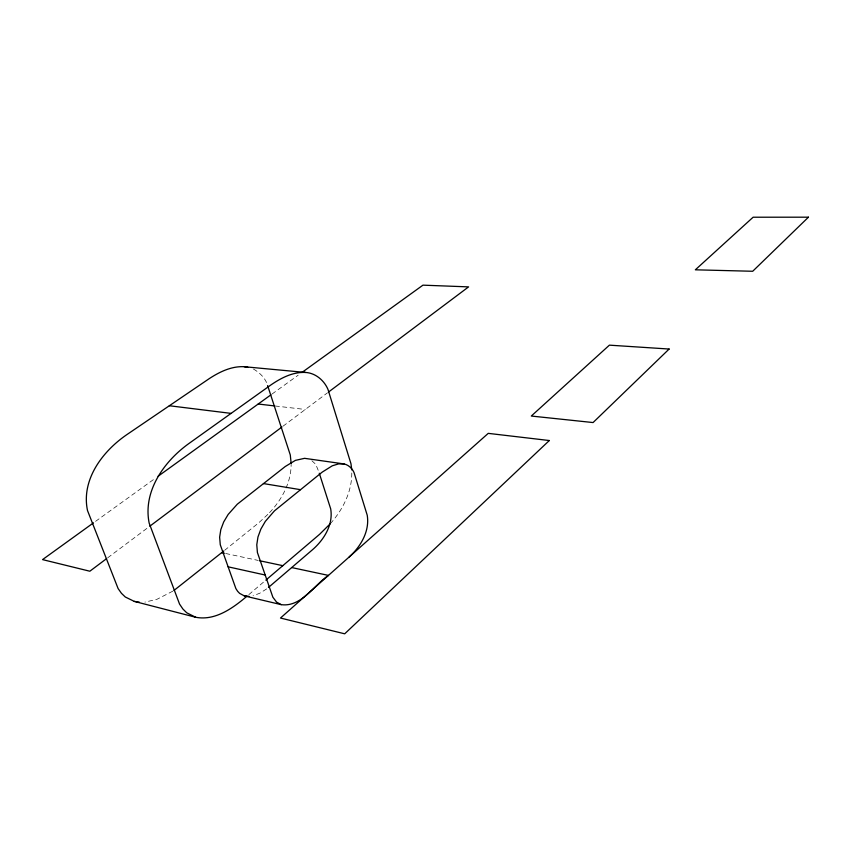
<?xml version="1.0" encoding="UTF-8"?>
<svg xmlns="http://www.w3.org/2000/svg" width="851" height="851" viewBox="0 0 851 851"><rect width="100%" height="100%" fill="white"/><g stroke="black" fill="none" stroke-linecap="round" stroke-linejoin="round"><path stroke-width="0.64" stroke-dasharray="4.25 3.19" d="M330.305 523.716C342.889 509.653 352.08 491.527 351.782 472.316M269.554 512.653C281.841 499.622 291.074 482.677 291.148 464.412M267.863 514.376L258.821 522.737L224.834 550.161M248.864 594.594L264.842 580.978M107.737 557.777L147.946 527.599M283 426.213L327.497 392.8M95.589 521.344L153.903 479.273M272.022 394.045L298.169 375.185M266.682 588.892L259.736 593.253L253.077 595.796M172.87 591.137L156.914 599.327L144.936 602.114M275.203 405.991L305.296 409.469M225.643 553.49L258.119 560.415M311.881 460.742L315.774 464.348L318.891 471.997M253.428 369.026C259.874 372.738 265.586 378.259 267.639 385.599"/><path stroke-width="1.28" d="M330.305 523.716L319.646 534.268L265.842 580.127M349.197 556.958C360.707 546.587 369.855 531.237 367.228 515.238L354.027 472.56C352.229 468.38 348.538 464.954 344.07 463.933L304.573 458.327L295.393 460.38L285.234 466.529L237.291 504.207L228.174 514.429L223.707 521.929L220.813 529.599L219.632 537.194L220.271 544.768L235.876 588.573L237.62 591.285L239.61 593.37L244.322 595.891L281.266 604.657C301.414 607.369 314.104 584.882 328.465 575.404L291.744 567.574M246.864 596.296C232.823 608.178 215.101 621.049 195.645 617.252L134.256 601.38L125.278 596.987L121.459 593.317L118.098 588.552L87.515 510.568C80.962 479.645 102.705 451.083 126.959 434.553L209.431 378.514C219.739 371.802 231.61 366.026 244.226 366.717L305.594 372.451C315.561 373.068 324.093 380.365 327.954 389.343L350.974 463.742L351.75 469.89M173.944 590.466L223.802 550.991M344.07 463.933L338.507 463.912L332.262 465.816L322.167 472.145L274.416 510.898L265.321 521.408L260.863 529.109L257.97 536.97L256.779 544.757L257.406 552.512L272.873 597.232L276.586 602.114L281.266 604.657M268.448 587.477L312.594 549.65C324.061 539.672 333.379 524.663 330.699 508.909L319.285 473.23M106.683 558.564L89.834 571.223L42.55 559.607L93.514 522.833M149.819 526.195L281.936 427.011M328.56 392.013L468.593 286.883L422.947 285.159L301.903 372.493M158.105 476.241L270.958 394.811M305.594 372.451C292.946 371.791 281.17 377.918 271.022 384.865L188.762 443.626C164.041 461.391 142.745 491.272 149.17 523.131L179.55 604.082L182.891 609.008L186.699 612.773L195.645 617.252M248.981 596.349L244.322 595.891M258.193 404.023L273.894 405.842M169.338 405.746L231.078 413.384M244.226 366.717L247.822 367.292M134.256 601.38L139.404 602.2M263.416 483.57L300.446 489.665M221.739 552.661L224.345 553.214M259.417 560.692L282.809 565.67M228.121 566.819L265.193 575.021M267.639 385.599L290.287 454.966L291.127 463.242M808.45 217.186L752.699 271.267L695.352 269.81L753.124 217.218L808.45 217.186M669.131 349.038L593.073 422.553L531.29 416.043L609.401 345.155L669.131 349.038M549.32 440.531L344.698 633.814L280.49 618.039L488.24 433.361L549.32 440.531"/></g></svg>
